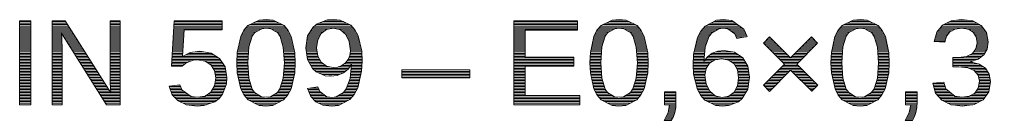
# Model space of a CAD drawing. Header units: millimetres. Extents: x 20 to 410, y 10 to 287.
# Drawn here: x 169.34 to 208, y 40.38 to 44.39 of the extents above; entities that cross this region are included whole.
import ezdxf

# ---------------------------------------------------------------- set-up
doc = ezdxf.new("R2010")
doc.units = ezdxf.units.MM
doc.layers.add('TEXT', color=7, linetype='Continuous', lineweight=13)

msp = doc.modelspace()

# ---------------------------------------------------------------- linework, layer by layer
at = {"layer": 'TEXT', "lineweight": 13}
for p, q in [((169.337, 44.308), (169.79, 44.308)), ((169.337, 44.248), (169.79, 44.248)), ((169.337, 44.188), (169.79, 44.188)), ((169.337, 44.128), (169.79, 44.128)), ((170.637, 44.308), (171.187, 44.308)), ((170.637, 44.248), (171.225, 44.248)), ((170.637, 44.188), (171.263, 44.188)), ((170.637, 44.128), (171.301, 44.128)), ((172.945, 44.308), (173.352, 44.308)), ((172.945, 44.248), (173.352, 44.248)), ((172.945, 44.188), (173.352, 44.188)), ((172.945, 44.128), (173.352, 44.128)), ((175.489, 44.128), (177.404, 44.128)), ((175.493, 44.188), (177.404, 44.188)), ((175.497, 44.248), (177.404, 44.248)), ((175.5, 44.308), (177.404, 44.308)), ((178.414, 44.128), (179.894, 44.128)), ((178.508, 44.188), (179.799, 44.188)), ((178.632, 44.248), (179.679, 44.248)), ((178.756, 44.308), (179.558, 44.308)), ((178.883, 44.368), (179.432, 44.368)), ((181.07, 44.128), (182.562, 44.128)), ((181.144, 44.188), (182.478, 44.188)), ((181.251, 44.248), (182.356, 44.248)), ((181.415, 44.308), (182.233, 44.308)), ((181.578, 44.368), (182.11, 44.368)), ((189.012, 44.308), (191.55, 44.308)), ((189.012, 44.248), (191.55, 44.248)), ((189.012, 44.188), (191.55, 44.188)), ((189.012, 44.128), (191.55, 44.128)), ((192.467, 44.128), (193.947, 44.128)), ((192.561, 44.188), (193.852, 44.188)), ((192.685, 44.248), (193.732, 44.248)), ((192.809, 44.308), (193.611, 44.308)), ((192.937, 44.368), (193.486, 44.368)), ((196.635, 44.128), (198.01, 44.128)), ((196.745, 44.188), (197.926, 44.188)), ((196.859, 44.248), (197.842, 44.248)), ((196.973, 44.308), (197.758, 44.308)), ((197.106, 44.368), (197.566, 44.368)), ((202.063, 44.128), (203.543, 44.128)), ((202.157, 44.188), (203.448, 44.188)), ((202.281, 44.248), (203.328, 44.248)), ((202.405, 44.308), (203.207, 44.308)), ((202.533, 44.368), (203.082, 44.368)), ((206.058, 44.128), (207.648, 44.128)), ((206.134, 44.188), (207.572, 44.188)), ((206.251, 44.248), (207.457, 44.248)), ((206.367, 44.308), (207.343, 44.308)), ((206.649, 44.368), (207.044, 44.368)), ((169.337, 44.068), (169.79, 44.068)), ((169.337, 44.008), (169.79, 44.008)), ((169.337, 43.948), (169.79, 43.948)), ((169.337, 43.888), (169.79, 43.888)), ((169.337, 43.828), (169.79, 43.828)), ((169.337, 43.768), (169.79, 43.768)), ((169.337, 43.708), (169.79, 43.708)), ((170.637, 44.068), (171.338, 44.068)), ((170.637, 44.008), (171.376, 44.008)), ((170.637, 43.948), (171.414, 43.948)), ((170.637, 43.888), (171.452, 43.888)), ((170.637, 43.828), (171.018, 43.828)), ((170.637, 43.768), (171.021, 43.768)), ((170.637, 43.708), (171.024, 43.708)), ((171.03, 43.828), (171.49, 43.828)), ((171.067, 43.768), (171.528, 43.768)), ((171.105, 43.708), (171.566, 43.708)), ((172.945, 44.068), (173.352, 44.068)), ((172.945, 44.008), (173.352, 44.008)), ((172.945, 43.948), (173.352, 43.948)), ((172.945, 43.888), (173.352, 43.888)), ((172.945, 43.828), (173.352, 43.828)), ((172.945, 43.768), (173.352, 43.768)), ((172.945, 43.708), (173.352, 43.708)), ((175.463, 43.708), (175.876, 43.708)), ((175.467, 43.768), (175.879, 43.768)), ((175.471, 43.828), (175.883, 43.828)), ((175.474, 43.888), (175.887, 43.888)), ((175.478, 43.948), (175.89, 43.948)), ((175.482, 44.008), (177.404, 44.008)), ((175.486, 44.068), (177.404, 44.068)), ((178.147, 43.708), (178.59, 43.708)), ((178.174, 43.768), (178.625, 43.768)), ((178.204, 43.828), (178.668, 43.828)), ((178.235, 43.888), (178.732, 43.888)), ((178.265, 43.948), (178.838, 43.948)), ((178.311, 44.008), (178.944, 44.008)), ((178.362, 44.068), (179.944, 44.068)), ((179.375, 44.008), (179.995, 44.008)), ((179.477, 43.948), (180.041, 43.948)), ((179.578, 43.888), (180.071, 43.888)), ((179.642, 43.828), (180.102, 43.828)), ((179.683, 43.768), (180.132, 43.768)), ((179.719, 43.708), (180.16, 43.708)), ((180.803, 43.708), (181.276, 43.708)), ((180.826, 43.768), (181.308, 43.768)), ((180.863, 43.828), (181.341, 43.828)), ((180.9, 43.888), (181.413, 43.888)), ((180.937, 43.948), (181.493, 43.948)), ((180.975, 44.008), (181.622, 44.008)), ((181.012, 44.068), (182.615, 44.068)), ((182.015, 44.008), (182.668, 44.008)), ((182.157, 43.948), (182.71, 43.948)), ((182.228, 43.888), (182.742, 43.888)), ((182.298, 43.828), (182.775, 43.828)), ((182.345, 43.768), (182.807, 43.768)), ((182.375, 43.708), (182.827, 43.708)), ((189.012, 44.068), (191.55, 44.068)), ((189.012, 44.008), (191.55, 44.008)), ((189.012, 43.948), (189.465, 43.948)), ((189.012, 43.888), (189.465, 43.888)), ((189.012, 43.828), (189.465, 43.828)), ((189.012, 43.768), (189.465, 43.768)), ((189.012, 43.708), (189.465, 43.708)), ((192.201, 43.708), (192.644, 43.708)), ((192.227, 43.768), (192.678, 43.768)), ((192.257, 43.828), (192.721, 43.828)), ((192.288, 43.888), (192.785, 43.888)), ((192.318, 43.948), (192.891, 43.948)), ((192.364, 44.008), (192.997, 44.008)), ((192.415, 44.068), (193.997, 44.068)), ((193.428, 44.008), (194.048, 44.008)), ((193.53, 43.948), (194.094, 43.948)), ((193.631, 43.888), (194.125, 43.888)), ((193.696, 43.828), (194.155, 43.828)), ((193.736, 43.768), (194.185, 43.768)), ((193.772, 43.708), (194.213, 43.708)), ((196.351, 43.708), (196.782, 43.708)), ((196.382, 43.768), (196.827, 43.768)), ((196.414, 43.828), (196.871, 43.828)), ((196.445, 43.888), (196.945, 43.888)), ((196.483, 43.948), (197.045, 43.948)), ((196.534, 44.008), (197.144, 44.008)), ((196.585, 44.068), (198.094, 44.068)), ((197.561, 44.008), (198.175, 44.008)), ((197.642, 43.948), (198.202, 43.948)), ((197.723, 43.888), (198.228, 43.888)), ((197.804, 43.828), (198.255, 43.828)), ((197.84, 43.768), (198.282, 43.768)), ((197.867, 43.708), (198.278, 43.708)), ((201.797, 43.708), (202.24, 43.708)), ((201.823, 43.768), (202.274, 43.768)), ((201.853, 43.828), (202.317, 43.828)), ((201.884, 43.888), (202.381, 43.888)), ((201.914, 43.948), (202.487, 43.948)), ((201.96, 44.008), (202.593, 44.008)), ((202.012, 44.068), (203.593, 44.068)), ((203.024, 44.008), (203.644, 44.008)), ((203.126, 43.948), (203.69, 43.948)), ((203.227, 43.888), (203.721, 43.888)), ((203.292, 43.828), (203.751, 43.828)), ((203.333, 43.768), (203.781, 43.768)), ((203.368, 43.708), (203.809, 43.708)), ((205.803, 43.708), (206.238, 43.708)), ((205.821, 43.768), (206.277, 43.768)), ((205.838, 43.828), (206.325, 43.828)), ((205.856, 43.888), (206.372, 43.888)), ((205.906, 43.948), (206.473, 43.948)), ((205.957, 44.008), (206.592, 44.008)), ((206.007, 44.068), (207.693, 44.068)), ((207.081, 44.008), (207.738, 44.008)), ((207.204, 43.948), (207.783, 43.948)), ((207.304, 43.888), (207.828, 43.888)), ((207.344, 43.828), (207.843, 43.828)), ((207.383, 43.768), (207.854, 43.768)), ((207.422, 43.708), (207.865, 43.708)), ((169.337, 43.648), (169.79, 43.648)), ((169.337, 43.588), (169.79, 43.588)), ((169.337, 43.528), (169.79, 43.528)), ((169.337, 43.468), (169.79, 43.468)), ((169.337, 43.408), (169.79, 43.408)), ((169.337, 43.348), (169.79, 43.348)), ((170.637, 43.648), (171.027, 43.648)), ((170.637, 43.588), (171.03, 43.588)), ((170.637, 43.528), (171.032, 43.528)), ((170.637, 43.468), (171.033, 43.468)), ((170.637, 43.408), (171.035, 43.408)), ((170.637, 43.348), (171.037, 43.348)), ((171.143, 43.648), (171.603, 43.648)), ((171.18, 43.588), (171.641, 43.588)), ((171.218, 43.528), (171.679, 43.528)), ((171.256, 43.468), (171.717, 43.468)), ((171.293, 43.408), (171.755, 43.408)), ((171.331, 43.348), (171.793, 43.348)), ((172.945, 43.648), (173.352, 43.648)), ((172.945, 43.588), (173.352, 43.588)), ((172.945, 43.528), (173.352, 43.528)), ((172.945, 43.468), (173.352, 43.468)), ((172.945, 43.408), (173.352, 43.408)), ((172.945, 43.348), (173.352, 43.348)), ((175.441, 43.348), (175.854, 43.348)), ((175.445, 43.408), (175.857, 43.408)), ((175.448, 43.468), (175.861, 43.468)), ((175.452, 43.528), (175.865, 43.528)), ((175.456, 43.588), (175.868, 43.588)), ((175.46, 43.648), (175.872, 43.648)), ((178.069, 43.348), (178.481, 43.348)), ((178.082, 43.408), (178.499, 43.408)), ((178.095, 43.468), (178.517, 43.468)), ((178.108, 43.528), (178.536, 43.528)), ((178.121, 43.588), (178.554, 43.588)), ((178.134, 43.648), (178.572, 43.648)), ((179.736, 43.648), (180.173, 43.648)), ((179.754, 43.588), (180.186, 43.588)), ((179.772, 43.528), (180.199, 43.528)), ((179.79, 43.468), (180.212, 43.468)), ((179.808, 43.408), (180.225, 43.408)), ((179.825, 43.348), (180.238, 43.348)), ((180.746, 43.348), (181.179, 43.348)), ((180.755, 43.408), (181.187, 43.408)), ((180.765, 43.468), (181.196, 43.468)), ((180.774, 43.528), (181.204, 43.528)), ((180.784, 43.588), (181.212, 43.588)), ((180.793, 43.648), (181.244, 43.648)), ((182.404, 43.648), (182.841, 43.648)), ((182.433, 43.588), (182.855, 43.588)), ((182.462, 43.528), (182.869, 43.528)), ((182.474, 43.468), (182.882, 43.468)), ((182.482, 43.408), (182.896, 43.408)), ((182.489, 43.348), (182.91, 43.348)), ((189.012, 43.648), (189.465, 43.648)), ((189.012, 43.588), (189.465, 43.588)), ((189.012, 43.528), (189.465, 43.528)), ((189.012, 43.468), (189.465, 43.468)), ((189.012, 43.408), (189.465, 43.408)), ((189.012, 43.348), (189.465, 43.348)), ((192.122, 43.348), (192.534, 43.348)), ((192.135, 43.408), (192.552, 43.408)), ((192.148, 43.468), (192.571, 43.468)), ((192.161, 43.528), (192.589, 43.528)), ((192.174, 43.588), (192.607, 43.588)), ((192.187, 43.648), (192.625, 43.648)), ((193.79, 43.648), (194.226, 43.648)), ((193.807, 43.588), (194.239, 43.588)), ((193.825, 43.528), (194.252, 43.528)), ((193.843, 43.468), (194.265, 43.468)), ((193.861, 43.408), (194.278, 43.408)), ((193.879, 43.348), (194.292, 43.348)), ((196.256, 43.348), (196.652, 43.348)), ((196.27, 43.408), (196.673, 43.408)), ((196.284, 43.468), (196.695, 43.468)), ((196.298, 43.528), (196.717, 43.528)), ((196.312, 43.588), (196.738, 43.588)), ((196.326, 43.648), (196.76, 43.648)), ((197.895, 43.648), (197.946, 43.648)), ((198.963, 43.468), (199.435, 43.468)), ((199.006, 43.408), (199.494, 43.408)), ((199.024, 43.528), (199.375, 43.528)), ((199.066, 43.348), (199.554, 43.348)), ((199.085, 43.588), (199.316, 43.588)), ((199.145, 43.648), (199.256, 43.648)), ((200.513, 43.348), (201.01, 43.348)), ((200.573, 43.408), (201.071, 43.408)), ((200.633, 43.468), (201.094, 43.468)), ((200.693, 43.528), (201.034, 43.528)), ((200.753, 43.588), (200.974, 43.588)), ((200.813, 43.648), (200.914, 43.648)), ((201.718, 43.348), (202.13, 43.348)), ((201.731, 43.408), (202.149, 43.408)), ((201.744, 43.468), (202.167, 43.468)), ((201.757, 43.528), (202.185, 43.528)), ((201.771, 43.588), (202.203, 43.588)), ((201.784, 43.648), (202.221, 43.648)), ((203.386, 43.648), (203.822, 43.648)), ((203.404, 43.588), (203.835, 43.588)), ((203.421, 43.528), (203.848, 43.528)), ((203.439, 43.468), (203.862, 43.468)), ((203.457, 43.408), (203.875, 43.408)), ((203.475, 43.348), (203.888, 43.348)), ((205.749, 43.528), (206.188, 43.528)), ((205.767, 43.588), (206.204, 43.588)), ((205.785, 43.648), (206.221, 43.648)), ((207.433, 43.648), (207.877, 43.648)), ((207.44, 43.348), (207.878, 43.348)), ((207.443, 43.588), (207.888, 43.588)), ((207.453, 43.528), (207.899, 43.528)), ((207.453, 43.408), (207.887, 43.408)), ((207.463, 43.468), (207.896, 43.468)), ((169.337, 43.288), (169.79, 43.288)), ((169.337, 43.228), (169.79, 43.228)), ((169.337, 43.168), (169.79, 43.168)), ((169.337, 43.108), (169.79, 43.108)), ((169.337, 43.048), (169.79, 43.048)), ((169.337, 42.988), (169.79, 42.988)), ((169.337, 42.928), (169.79, 42.928)), ((170.637, 43.288), (171.038, 43.288)), ((170.637, 43.228), (171.04, 43.228)), ((170.637, 43.168), (171.04, 43.168)), ((170.637, 43.108), (171.04, 43.108)), ((170.637, 43.048), (171.04, 43.048)), ((170.637, 42.988), (171.04, 42.988)), ((170.637, 42.928), (171.04, 42.928)), ((171.369, 43.288), (171.83, 43.288)), ((171.407, 43.228), (171.868, 43.228)), ((171.444, 43.168), (171.906, 43.168)), ((171.482, 43.108), (171.944, 43.108)), ((171.52, 43.048), (171.982, 43.048)), ((171.557, 42.988), (172.02, 42.988)), ((171.595, 42.928), (172.058, 42.928)), ((172.945, 43.288), (173.352, 43.288)), ((172.945, 43.228), (173.352, 43.228)), ((172.945, 43.168), (173.352, 43.168)), ((172.945, 43.108), (173.352, 43.108)), ((172.945, 43.048), (173.352, 43.048)), ((172.945, 42.988), (173.352, 42.988)), ((172.945, 42.928), (173.352, 42.928)), ((175.415, 42.928), (175.828, 42.928)), ((175.419, 42.988), (175.832, 42.988)), ((175.422, 43.048), (175.836, 43.048)), ((175.426, 43.108), (175.839, 43.108)), ((175.43, 43.168), (175.843, 43.168)), ((175.433, 43.228), (175.847, 43.228)), ((175.437, 43.288), (175.85, 43.288)), ((175.843, 42.928), (177.173, 42.928)), ((175.96, 42.988), (177.079, 42.988)), ((176.077, 43.048), (176.984, 43.048)), ((176.337, 43.108), (176.676, 43.108)), ((178.004, 42.928), (178.442, 42.928)), ((178.006, 42.988), (178.446, 42.988)), ((178.009, 43.048), (178.45, 43.048)), ((178.017, 43.108), (178.454, 43.108)), ((178.03, 43.168), (178.458, 43.168)), ((178.043, 43.228), (178.462, 43.228)), ((178.056, 43.288), (178.467, 43.288)), ((179.841, 43.288), (180.252, 43.288)), ((179.845, 43.228), (180.265, 43.228)), ((179.849, 43.168), (180.278, 43.168)), ((179.853, 43.108), (180.291, 43.108)), ((179.857, 43.048), (180.3, 43.048)), ((179.861, 42.988), (180.302, 42.988)), ((179.865, 42.928), (180.305, 42.928)), ((180.737, 43.288), (181.171, 43.288)), ((180.74, 43.228), (181.174, 43.228)), ((180.749, 43.168), (181.182, 43.168)), ((180.757, 43.108), (181.19, 43.108)), ((180.766, 43.048), (181.198, 43.048)), ((180.775, 42.988), (181.206, 42.988)), ((180.784, 42.928), (181.22, 42.928)), ((182.475, 42.928), (182.97, 42.928)), ((182.494, 42.988), (182.967, 42.988)), ((182.497, 43.288), (182.924, 43.288)), ((182.501, 43.048), (182.965, 43.048)), ((182.505, 43.228), (182.938, 43.228)), ((182.509, 43.108), (182.962, 43.108)), ((182.512, 43.168), (182.952, 43.168)), ((189.012, 43.288), (189.465, 43.288)), ((189.012, 43.228), (189.465, 43.228)), ((189.012, 43.168), (189.465, 43.168)), ((189.012, 43.108), (189.465, 43.108)), ((189.012, 43.048), (189.465, 43.048)), ((189.012, 42.988), (189.465, 42.988)), ((189.012, 42.928), (189.465, 42.928)), ((192.057, 42.928), (192.495, 42.928)), ((192.059, 42.988), (192.499, 42.988)), ((192.062, 43.048), (192.503, 43.048)), ((192.07, 43.108), (192.507, 43.108)), ((192.083, 43.168), (192.512, 43.168)), ((192.096, 43.228), (192.516, 43.228)), ((192.109, 43.288), (192.52, 43.288)), ((193.894, 43.288), (194.305, 43.288)), ((193.898, 43.228), (194.318, 43.228)), ((193.902, 43.168), (194.331, 43.168)), ((193.906, 43.108), (194.344, 43.108)), ((193.91, 43.048), (194.353, 43.048)), ((193.914, 42.988), (194.355, 42.988)), ((193.918, 42.928), (194.358, 42.928)), ((196.172, 42.928), (196.599, 42.928)), ((196.175, 42.988), (196.604, 42.988)), ((196.186, 43.048), (196.61, 43.048)), ((196.2, 43.108), (196.615, 43.108)), ((196.214, 43.168), (196.62, 43.168)), ((196.228, 43.228), (196.626, 43.228)), ((196.242, 43.288), (196.631, 43.288)), ((196.744, 42.928), (198.046, 42.928)), ((196.826, 42.988), (197.958, 42.988)), ((196.907, 43.048), (197.87, 43.048)), ((197.066, 43.108), (197.705, 43.108)), ((199.126, 43.288), (199.613, 43.288)), ((199.186, 43.228), (199.673, 43.228)), ((199.246, 43.168), (199.732, 43.168)), ((199.306, 43.108), (199.792, 43.108)), ((199.366, 43.048), (199.851, 43.048)), ((199.426, 42.988), (199.911, 42.988)), ((199.486, 42.928), (199.97, 42.928)), ((200.095, 42.928), (200.587, 42.928)), ((200.154, 42.988), (200.648, 42.988)), ((200.214, 43.048), (200.708, 43.048)), ((200.274, 43.108), (200.769, 43.108)), ((200.334, 43.168), (200.829, 43.168)), ((200.394, 43.228), (200.889, 43.228)), ((200.454, 43.288), (200.95, 43.288)), ((201.653, 42.928), (202.091, 42.928)), ((201.655, 42.988), (202.095, 42.988)), ((201.658, 43.048), (202.1, 43.048)), ((201.666, 43.108), (202.104, 43.108)), ((201.679, 43.168), (202.108, 43.168)), ((201.692, 43.228), (202.112, 43.228)), ((201.705, 43.288), (202.116, 43.288)), ((203.49, 43.288), (203.901, 43.288)), ((203.494, 43.228), (203.914, 43.228)), ((203.498, 43.168), (203.927, 43.168)), ((203.502, 43.108), (203.94, 43.108)), ((203.506, 43.048), (203.949, 43.048)), ((203.51, 42.988), (203.951, 42.988)), ((203.514, 42.928), (203.954, 42.928)), ((207.043, 42.928), (207.645, 42.928)), ((207.165, 42.988), (207.724, 42.988)), ((207.276, 43.048), (207.759, 43.048)), ((207.324, 43.108), (207.794, 43.108)), ((207.372, 43.168), (207.829, 43.168)), ((207.416, 43.228), (207.859, 43.228)), ((207.428, 43.288), (207.869, 43.288)), ((169.337, 42.868), (169.79, 42.868)), ((169.337, 42.808), (169.79, 42.808)), ((169.337, 42.748), (169.79, 42.748)), ((169.337, 42.688), (169.79, 42.688)), ((169.337, 42.628), (169.79, 42.628)), ((169.337, 42.568), (169.79, 42.568)), ((170.637, 42.868), (171.04, 42.868)), ((170.637, 42.808), (171.04, 42.808)), ((170.637, 42.748), (171.04, 42.748)), ((170.637, 42.688), (171.04, 42.688)), ((170.637, 42.628), (171.04, 42.628)), ((170.637, 42.568), (171.04, 42.568)), ((171.633, 42.868), (172.095, 42.868)), ((171.67, 42.808), (172.133, 42.808)), ((171.708, 42.748), (172.171, 42.748)), ((171.746, 42.688), (172.209, 42.688)), ((171.784, 42.628), (172.247, 42.628)), ((171.821, 42.568), (172.285, 42.568)), ((172.945, 42.868), (173.352, 42.868)), ((172.945, 42.808), (173.352, 42.808)), ((172.945, 42.748), (173.352, 42.748)), ((172.945, 42.688), (173.352, 42.688)), ((172.945, 42.628), (173.352, 42.628)), ((172.945, 42.568), (173.352, 42.568)), ((175.392, 42.568), (175.84, 42.568)), ((175.396, 42.628), (175.92, 42.628)), ((175.4, 42.688), (176.022, 42.688)), ((175.404, 42.748), (176.175, 42.748)), ((175.407, 42.808), (177.33, 42.808)), ((175.411, 42.868), (177.268, 42.868)), ((176.658, 42.748), (177.369, 42.748)), ((176.805, 42.688), (177.409, 42.688)), ((176.9, 42.628), (177.448, 42.628)), ((176.974, 42.568), (177.488, 42.568)), ((177.993, 42.688), (178.426, 42.688)), ((177.995, 42.628), (178.428, 42.628)), ((177.996, 42.748), (178.43, 42.748)), ((177.997, 42.568), (178.432, 42.568)), ((177.998, 42.808), (178.434, 42.808)), ((178.001, 42.868), (178.438, 42.868)), ((179.869, 42.868), (180.307, 42.868)), ((179.873, 42.808), (180.31, 42.808)), ((179.875, 42.568), (180.311, 42.568)), ((179.877, 42.748), (180.313, 42.748)), ((179.879, 42.628), (180.314, 42.628)), ((179.881, 42.688), (180.315, 42.688)), ((180.793, 42.868), (181.252, 42.868)), ((180.802, 42.808), (181.284, 42.808)), ((180.836, 42.748), (181.316, 42.748)), ((180.87, 42.688), (181.35, 42.688)), ((180.904, 42.628), (181.429, 42.628)), ((180.938, 42.568), (181.508, 42.568)), ((182.178, 42.568), (182.526, 42.568)), ((182.262, 42.628), (182.974, 42.628)), ((182.332, 42.688), (182.976, 42.688)), ((182.38, 42.748), (182.979, 42.748)), ((182.425, 42.808), (182.976, 42.808)), ((182.45, 42.868), (182.973, 42.868)), ((182.552, 42.568), (182.971, 42.568)), ((189.012, 42.868), (191.407, 42.868)), ((189.012, 42.808), (191.407, 42.808)), ((189.012, 42.748), (191.407, 42.748)), ((189.012, 42.688), (191.407, 42.688)), ((189.012, 42.628), (191.407, 42.628)), ((189.012, 42.568), (191.407, 42.568)), ((192.046, 42.688), (192.479, 42.688)), ((192.048, 42.628), (192.481, 42.628)), ((192.049, 42.748), (192.483, 42.748)), ((192.05, 42.568), (192.485, 42.568)), ((192.052, 42.808), (192.487, 42.808)), ((192.054, 42.868), (192.491, 42.868)), ((193.922, 42.868), (194.361, 42.868)), ((193.926, 42.808), (194.363, 42.808)), ((193.928, 42.568), (194.364, 42.568)), ((193.93, 42.748), (194.366, 42.748)), ((193.932, 42.628), (194.367, 42.628)), ((193.934, 42.688), (194.368, 42.688)), ((196.158, 42.628), (196.788, 42.628)), ((196.158, 42.568), (196.748, 42.568)), ((196.161, 42.688), (196.856, 42.688)), ((196.164, 42.748), (196.583, 42.748)), ((196.166, 42.808), (196.589, 42.808)), ((196.169, 42.868), (196.594, 42.868)), ((196.601, 42.748), (196.954, 42.748)), ((196.645, 42.808), (197.137, 42.808)), ((196.69, 42.868), (198.13, 42.868)), ((197.434, 42.808), (198.166, 42.808)), ((197.625, 42.748), (198.202, 42.748)), ((197.711, 42.688), (198.238, 42.688)), ((197.791, 42.628), (198.274, 42.628)), ((197.825, 42.568), (198.31, 42.568)), ((199.546, 42.868), (200.03, 42.868)), ((199.606, 42.808), (200.467, 42.808)), ((199.666, 42.748), (200.406, 42.748)), ((199.726, 42.688), (200.346, 42.688)), ((199.734, 42.568), (200.337, 42.568)), ((199.786, 42.628), (200.286, 42.628)), ((200.035, 42.868), (200.527, 42.868)), ((201.642, 42.688), (202.075, 42.688)), ((201.644, 42.628), (202.077, 42.628)), ((201.645, 42.748), (202.079, 42.748)), ((201.647, 42.568), (202.081, 42.568)), ((201.648, 42.808), (202.083, 42.808)), ((201.65, 42.868), (202.087, 42.868)), ((203.518, 42.868), (203.957, 42.868)), ((203.523, 42.808), (203.959, 42.808)), ((203.524, 42.568), (203.96, 42.568)), ((203.527, 42.748), (203.962, 42.748)), ((203.528, 42.628), (203.963, 42.628)), ((203.531, 42.688), (203.965, 42.688)), ((206.493, 42.868), (207.567, 42.868)), ((206.493, 42.808), (207.47, 42.808)), ((206.493, 42.748), (207.296, 42.748)), ((206.493, 42.688), (207.278, 42.688)), ((206.493, 42.628), (207.519, 42.628)), ((206.493, 42.568), (207.619, 42.568)), ((169.337, 42.508), (169.79, 42.508)), ((169.337, 42.448), (169.79, 42.448)), ((169.337, 42.388), (169.79, 42.388)), ((169.337, 42.328), (169.79, 42.328)), ((169.337, 42.268), (169.79, 42.268)), ((169.337, 42.208), (169.79, 42.208)), ((169.337, 42.148), (169.79, 42.148)), ((170.637, 42.508), (171.04, 42.508)), ((170.637, 42.448), (171.04, 42.448)), ((170.637, 42.388), (171.04, 42.388)), ((170.637, 42.328), (171.04, 42.328)), ((170.637, 42.268), (171.04, 42.268)), ((170.637, 42.208), (171.04, 42.208)), ((170.637, 42.148), (171.04, 42.148)), ((171.859, 42.508), (172.322, 42.508)), ((171.897, 42.448), (172.36, 42.448)), ((171.934, 42.388), (172.398, 42.388)), ((171.972, 42.328), (172.436, 42.328)), ((172.01, 42.268), (172.474, 42.268)), ((172.047, 42.208), (172.512, 42.208)), ((172.085, 42.148), (172.549, 42.148)), ((172.945, 42.508), (173.352, 42.508)), ((172.945, 42.448), (173.352, 42.448)), ((172.945, 42.388), (173.352, 42.388)), ((172.945, 42.328), (173.352, 42.328)), ((172.945, 42.268), (173.352, 42.268)), ((172.945, 42.208), (173.352, 42.208)), ((172.945, 42.148), (173.352, 42.148)), ((177.013, 42.508), (177.526, 42.508)), ((177.052, 42.448), (177.537, 42.448)), ((177.091, 42.388), (177.547, 42.388)), ((177.112, 42.328), (177.558, 42.328)), ((177.123, 42.268), (177.568, 42.268)), ((177.133, 42.208), (177.578, 42.208)), ((177.143, 42.148), (177.589, 42.148)), ((178, 42.508), (178.436, 42.508)), ((178.003, 42.448), (178.441, 42.448)), ((178.006, 42.388), (178.445, 42.388)), ((178.008, 42.328), (178.449, 42.328)), ((178.013, 42.268), (178.453, 42.268)), ((178.026, 42.208), (178.458, 42.208)), ((178.04, 42.148), (178.462, 42.148)), ((179.844, 42.148), (180.267, 42.148)), ((179.849, 42.208), (180.281, 42.208)), ((179.853, 42.268), (180.295, 42.268)), ((179.857, 42.328), (180.3, 42.328)), ((179.862, 42.388), (180.303, 42.388)), ((179.866, 42.448), (180.305, 42.448)), ((179.87, 42.508), (180.308, 42.508)), ((180.971, 42.508), (181.679, 42.508)), ((181.006, 42.448), (182.446, 42.448)), ((181.072, 42.388), (182.384, 42.388)), ((181.137, 42.328), (182.306, 42.328)), ((181.261, 42.268), (182.225, 42.268)), ((181.402, 42.208), (182.075, 42.208)), ((181.655, 42.148), (181.778, 42.148)), ((182.027, 42.508), (182.486, 42.508)), ((182.509, 42.148), (182.915, 42.148)), ((182.515, 42.208), (182.929, 42.208)), ((182.521, 42.268), (182.944, 42.268)), ((182.527, 42.328), (182.958, 42.328)), ((182.534, 42.388), (182.962, 42.388)), ((182.54, 42.448), (182.965, 42.448)), ((182.546, 42.508), (182.968, 42.508)), ((184.56, 42.388), (187.261, 42.388)), ((184.56, 42.328), (187.261, 42.328)), ((184.56, 42.268), (187.261, 42.268)), ((184.56, 42.208), (187.261, 42.208)), ((184.56, 42.148), (187.261, 42.148)), ((189.012, 42.508), (189.465, 42.508)), ((189.012, 42.448), (189.465, 42.448)), ((189.012, 42.388), (189.465, 42.388)), ((189.012, 42.328), (189.465, 42.328)), ((189.012, 42.268), (189.465, 42.268)), ((189.012, 42.208), (189.465, 42.208)), ((189.012, 42.148), (189.465, 42.148)), ((192.053, 42.508), (192.49, 42.508)), ((192.056, 42.448), (192.494, 42.448)), ((192.059, 42.388), (192.498, 42.388)), ((192.061, 42.328), (192.502, 42.328)), ((192.066, 42.268), (192.506, 42.268)), ((192.079, 42.208), (192.511, 42.208)), ((192.093, 42.148), (192.515, 42.148)), ((193.897, 42.148), (194.32, 42.148)), ((193.902, 42.208), (194.334, 42.208)), ((193.906, 42.268), (194.348, 42.268)), ((193.91, 42.328), (194.353, 42.328)), ((193.915, 42.388), (194.356, 42.388)), ((193.919, 42.448), (194.359, 42.448)), ((193.923, 42.508), (194.361, 42.508)), ((196.161, 42.508), (196.708, 42.508)), ((196.164, 42.448), (196.67, 42.448)), ((196.167, 42.388), (196.66, 42.388)), ((196.17, 42.328), (196.65, 42.328)), ((196.173, 42.268), (196.639, 42.268)), ((196.177, 42.208), (196.629, 42.208)), ((196.192, 42.148), (196.628, 42.148)), ((197.858, 42.508), (198.335, 42.508)), ((197.892, 42.448), (198.345, 42.448)), ((197.922, 42.388), (198.354, 42.388)), ((197.93, 42.328), (198.363, 42.328)), ((197.938, 42.268), (198.372, 42.268)), ((197.947, 42.208), (198.382, 42.208)), ((197.955, 42.148), (198.391, 42.148)), ((199.314, 42.148), (199.807, 42.148)), ((199.374, 42.208), (199.867, 42.208)), ((199.434, 42.268), (199.928, 42.268)), ((199.494, 42.328), (199.988, 42.328)), ((199.554, 42.388), (200.517, 42.388)), ((199.614, 42.448), (200.457, 42.448)), ((199.674, 42.508), (200.397, 42.508)), ((200.086, 42.328), (200.577, 42.328)), ((200.146, 42.268), (200.637, 42.268)), ((200.206, 42.208), (200.697, 42.208)), ((200.266, 42.148), (200.757, 42.148)), ((201.649, 42.508), (202.086, 42.508)), ((201.652, 42.448), (202.09, 42.448)), ((201.655, 42.388), (202.094, 42.388)), ((201.658, 42.328), (202.098, 42.328)), ((201.662, 42.268), (202.103, 42.268)), ((201.676, 42.208), (202.107, 42.208)), ((201.689, 42.148), (202.111, 42.148)), ((203.493, 42.148), (203.917, 42.148)), ((203.498, 42.208), (203.93, 42.208)), ((203.502, 42.268), (203.944, 42.268)), ((203.507, 42.328), (203.949, 42.328)), ((203.511, 42.388), (203.952, 42.388)), ((203.515, 42.448), (203.955, 42.448)), ((203.52, 42.508), (203.958, 42.508)), ((206.816, 42.508), (207.708, 42.508)), ((207.153, 42.448), (207.791, 42.448)), ((207.287, 42.388), (207.831, 42.388)), ((207.372, 42.328), (207.87, 42.328)), ((207.424, 42.268), (207.91, 42.268)), ((207.476, 42.208), (207.945, 42.208)), ((207.506, 42.148), (207.955, 42.148)), ((169.337, 42.088), (169.79, 42.088)), ((169.337, 42.028), (169.79, 42.028)), ((169.337, 41.968), (169.79, 41.968)), ((169.337, 41.908), (169.79, 41.908)), ((169.337, 41.848), (169.79, 41.848)), ((169.337, 41.788), (169.79, 41.788)), ((170.637, 42.088), (171.04, 42.088)), ((170.637, 42.028), (171.04, 42.028)), ((170.637, 41.968), (171.04, 41.968)), ((170.637, 41.908), (171.04, 41.908)), ((170.637, 41.848), (171.04, 41.848)), ((170.637, 41.788), (171.04, 41.788)), ((172.123, 42.088), (172.587, 42.088)), ((172.161, 42.028), (172.625, 42.028)), ((172.198, 41.968), (172.663, 41.968)), ((172.236, 41.908), (172.701, 41.908)), ((172.274, 41.848), (172.739, 41.848)), ((172.311, 41.788), (172.777, 41.788)), ((172.946, 42.088), (173.352, 42.088)), ((172.948, 42.028), (173.352, 42.028)), ((172.949, 41.968), (173.352, 41.968)), ((172.951, 41.908), (173.352, 41.908)), ((172.953, 41.848), (173.352, 41.848)), ((172.956, 41.788), (173.352, 41.788)), ((175.643, 41.788), (175.73, 41.788)), ((177.111, 41.788), (177.56, 41.788)), ((177.12, 41.848), (177.58, 41.848)), ((177.129, 41.908), (177.585, 41.908)), ((177.138, 41.968), (177.59, 41.968)), ((177.147, 42.028), (177.594, 42.028)), ((177.153, 42.088), (177.599, 42.088)), ((178.053, 42.088), (178.466, 42.088)), ((178.067, 42.028), (178.477, 42.028)), ((178.08, 41.968), (178.495, 41.968)), ((178.094, 41.908), (178.514, 41.908)), ((178.108, 41.848), (178.532, 41.848)), ((178.121, 41.788), (178.551, 41.788)), ((179.752, 41.788), (180.184, 41.788)), ((179.771, 41.848), (180.198, 41.848)), ((179.79, 41.908), (180.212, 41.908)), ((179.808, 41.968), (180.226, 41.968)), ((179.827, 42.028), (180.24, 42.028)), ((179.84, 42.088), (180.253, 42.088)), ((182.401, 41.788), (182.83, 41.788)), ((182.423, 41.848), (182.844, 41.848)), ((182.445, 41.908), (182.858, 41.908)), ((182.468, 41.968), (182.872, 41.968)), ((182.49, 42.028), (182.887, 42.028)), ((182.503, 42.088), (182.901, 42.088)), ((184.56, 42.088), (187.261, 42.088)), ((189.012, 42.088), (189.465, 42.088)), ((189.012, 42.028), (189.465, 42.028)), ((189.012, 41.968), (189.465, 41.968)), ((189.012, 41.908), (189.465, 41.908)), ((189.012, 41.848), (189.465, 41.848)), ((189.012, 41.788), (189.465, 41.788)), ((192.107, 42.088), (192.519, 42.088)), ((192.12, 42.028), (192.53, 42.028)), ((192.134, 41.968), (192.549, 41.968)), ((192.147, 41.908), (192.567, 41.908)), ((192.161, 41.848), (192.585, 41.848)), ((192.174, 41.788), (192.604, 41.788)), ((193.806, 41.788), (194.237, 41.788)), ((193.824, 41.848), (194.251, 41.848)), ((193.843, 41.908), (194.265, 41.908)), ((193.861, 41.968), (194.279, 41.968)), ((193.88, 42.028), (194.293, 42.028)), ((193.893, 42.088), (194.307, 42.088)), ((196.207, 42.088), (196.636, 42.088)), ((196.222, 42.028), (196.644, 42.028)), ((196.236, 41.968), (196.653, 41.968)), ((196.251, 41.908), (196.661, 41.908)), ((196.266, 41.848), (196.669, 41.848)), ((196.28, 41.788), (196.691, 41.788)), ((197.926, 41.788), (198.353, 41.788)), ((197.934, 41.848), (198.362, 41.848)), ((197.942, 41.908), (198.371, 41.908)), ((197.95, 41.968), (198.38, 41.968)), ((197.958, 42.028), (198.389, 42.028)), ((197.963, 42.088), (198.398, 42.088)), ((198.955, 41.788), (199.447, 41.788)), ((199.015, 41.848), (199.507, 41.848)), ((199.075, 41.908), (199.567, 41.908)), ((199.135, 41.968), (199.627, 41.968)), ((199.195, 42.028), (199.687, 42.028)), ((199.255, 42.088), (199.747, 42.088)), ((200.326, 42.088), (200.817, 42.088)), ((200.386, 42.028), (200.877, 42.028)), ((200.446, 41.968), (200.937, 41.968)), ((200.506, 41.908), (200.997, 41.908)), ((200.566, 41.848), (201.057, 41.848)), ((200.625, 41.788), (201.117, 41.788)), ((201.703, 42.088), (202.115, 42.088)), ((201.716, 42.028), (202.126, 42.028)), ((201.73, 41.968), (202.145, 41.968)), ((201.743, 41.908), (202.163, 41.908)), ((201.757, 41.848), (202.182, 41.848)), ((201.77, 41.788), (202.2, 41.788)), ((203.402, 41.788), (203.833, 41.788)), ((203.42, 41.848), (203.847, 41.848)), ((203.439, 41.908), (203.861, 41.908)), ((203.457, 41.968), (203.875, 41.968)), ((203.476, 42.028), (203.889, 42.028)), ((203.489, 42.088), (203.903, 42.088)), ((205.694, 41.848), (206.148, 41.848)), ((205.712, 41.788), (206.166, 41.788)), ((207.519, 42.088), (207.966, 42.088)), ((207.527, 41.788), (207.971, 41.788)), ((207.532, 42.028), (207.977, 42.028)), ((207.537, 41.848), (207.982, 41.848)), ((207.545, 41.968), (207.988, 41.968)), ((207.547, 41.908), (207.993, 41.908)), ((169.337, 41.728), (169.79, 41.728)), ((169.337, 41.668), (169.79, 41.668)), ((169.337, 41.608), (169.79, 41.608)), ((169.337, 41.548), (169.79, 41.548)), ((169.337, 41.488), (169.79, 41.488)), ((169.337, 41.428), (169.79, 41.428)), ((169.337, 41.368), (169.79, 41.368)), ((170.637, 41.728), (171.04, 41.728)), ((170.637, 41.668), (171.04, 41.668)), ((170.637, 41.608), (171.04, 41.608)), ((170.637, 41.548), (171.04, 41.548)), ((170.637, 41.488), (171.04, 41.488)), ((170.637, 41.428), (171.04, 41.428)), ((170.637, 41.368), (171.04, 41.368)), ((172.349, 41.728), (172.814, 41.728)), ((172.387, 41.668), (172.852, 41.668)), ((172.424, 41.608), (172.89, 41.608)), ((172.462, 41.548), (172.928, 41.548)), ((172.5, 41.488), (172.966, 41.488)), ((172.537, 41.428), (173.352, 41.428)), ((172.575, 41.368), (173.352, 41.368)), ((172.959, 41.728), (173.352, 41.728)), ((172.963, 41.668), (173.352, 41.668)), ((172.966, 41.608), (173.352, 41.608)), ((172.969, 41.548), (173.352, 41.548)), ((172.972, 41.488), (173.352, 41.488)), ((175.301, 41.728), (175.756, 41.728)), ((175.324, 41.668), (175.782, 41.668)), ((175.346, 41.608), (175.808, 41.608)), ((175.369, 41.548), (175.866, 41.548)), ((175.392, 41.488), (175.95, 41.488)), ((175.414, 41.428), (176.034, 41.428)), ((175.459, 41.368), (176.118, 41.368)), ((176.75, 41.368), (177.377, 41.368)), ((176.84, 41.428), (177.424, 41.428)), ((176.929, 41.488), (177.447, 41.488)), ((176.983, 41.548), (177.47, 41.548)), ((177.019, 41.608), (177.492, 41.608)), ((177.054, 41.668), (177.515, 41.668)), ((177.09, 41.728), (177.538, 41.728)), ((178.135, 41.728), (178.569, 41.728)), ((178.148, 41.668), (178.587, 41.668)), ((178.17, 41.608), (178.615, 41.608)), ((178.201, 41.548), (178.656, 41.548)), ((178.232, 41.488), (178.698, 41.488)), ((178.263, 41.428), (178.798, 41.428)), ((178.302, 41.368), (178.899, 41.368)), ((179.404, 41.368), (179.999, 41.368)), ((179.502, 41.428), (180.039, 41.428)), ((179.601, 41.488), (180.07, 41.488)), ((179.645, 41.548), (180.102, 41.548)), ((179.686, 41.608), (180.133, 41.608)), ((179.715, 41.668), (180.156, 41.668)), ((179.734, 41.728), (180.17, 41.728)), ((180.821, 41.608), (181.259, 41.608)), ((180.846, 41.548), (181.287, 41.548)), ((180.872, 41.488), (181.354, 41.488)), ((180.898, 41.428), (181.435, 41.428)), ((180.915, 41.668), (181.232, 41.668)), ((180.923, 41.368), (181.516, 41.368)), ((182.032, 41.368), (182.624, 41.368)), ((182.132, 41.428), (182.672, 41.428)), ((182.232, 41.488), (182.704, 41.488)), ((182.278, 41.548), (182.736, 41.548)), ((182.323, 41.608), (182.768, 41.608)), ((182.356, 41.668), (182.8, 41.668)), ((182.379, 41.728), (182.816, 41.728)), ((189.012, 41.728), (189.465, 41.728)), ((189.012, 41.668), (189.465, 41.668)), ((189.012, 41.608), (189.465, 41.608)), ((189.012, 41.548), (189.465, 41.548)), ((189.012, 41.488), (189.465, 41.488)), ((189.012, 41.428), (189.465, 41.428)), ((189.012, 41.368), (191.647, 41.368)), ((192.188, 41.728), (192.622, 41.728)), ((192.201, 41.668), (192.641, 41.668)), ((192.223, 41.608), (192.668, 41.608)), ((192.254, 41.548), (192.71, 41.548)), ((192.285, 41.488), (192.751, 41.488)), ((192.316, 41.428), (192.851, 41.428)), ((192.355, 41.368), (192.952, 41.368)), ((193.457, 41.368), (194.052, 41.368)), ((193.556, 41.428), (194.092, 41.428)), ((193.654, 41.488), (194.123, 41.488)), ((193.698, 41.548), (194.155, 41.548)), ((193.739, 41.608), (194.186, 41.608)), ((193.768, 41.668), (194.21, 41.668)), ((193.787, 41.728), (194.223, 41.728)), ((195.01, 41.488), (195.473, 41.488)), ((195.01, 41.428), (195.473, 41.428)), ((195.01, 41.368), (195.473, 41.368)), ((196.295, 41.728), (196.721, 41.728)), ((196.31, 41.668), (196.752, 41.668)), ((196.324, 41.608), (196.782, 41.608)), ((196.357, 41.548), (196.813, 41.548)), ((196.391, 41.488), (196.881, 41.488)), ((196.424, 41.428), (196.952, 41.428)), ((196.459, 41.368), (197.022, 41.368)), ((197.606, 41.368), (198.177, 41.368)), ((197.687, 41.428), (198.213, 41.428)), ((197.767, 41.488), (198.249, 41.488)), ((197.813, 41.548), (198.284, 41.548)), ((197.845, 41.608), (198.32, 41.608)), ((197.877, 41.668), (198.335, 41.668)), ((197.909, 41.728), (198.344, 41.728)), ((199.004, 41.728), (199.387, 41.728)), ((199.062, 41.668), (199.326, 41.668)), ((199.12, 41.608), (199.266, 41.608)), ((199.179, 41.548), (199.206, 41.548)), ((200.685, 41.728), (201.058, 41.728)), ((200.745, 41.668), (201, 41.668)), ((200.805, 41.608), (200.942, 41.608)), ((200.865, 41.548), (200.884, 41.548)), ((201.784, 41.728), (202.218, 41.728)), ((201.797, 41.668), (202.237, 41.668)), ((201.819, 41.608), (202.264, 41.608)), ((201.85, 41.548), (202.306, 41.548)), ((201.881, 41.488), (202.347, 41.488)), ((201.912, 41.428), (202.447, 41.428)), ((201.951, 41.368), (202.548, 41.368)), ((203.053, 41.368), (203.648, 41.368)), ((203.152, 41.428), (203.688, 41.428)), ((203.25, 41.488), (203.72, 41.488)), ((203.294, 41.548), (203.751, 41.548)), ((203.335, 41.608), (203.783, 41.608)), ((203.365, 41.668), (203.806, 41.668)), ((203.383, 41.728), (203.82, 41.728)), ((204.606, 41.488), (205.069, 41.488)), ((204.606, 41.428), (205.069, 41.428)), ((204.606, 41.368), (205.069, 41.368)), ((205.73, 41.728), (206.184, 41.728)), ((205.748, 41.668), (206.202, 41.668)), ((205.766, 41.608), (206.249, 41.608)), ((205.785, 41.548), (206.323, 41.548)), ((205.803, 41.488), (206.396, 41.488)), ((205.841, 41.428), (206.47, 41.428)), ((205.892, 41.368), (206.544, 41.368)), ((207.189, 41.368), (207.818, 41.368)), ((207.3, 41.428), (207.861, 41.428)), ((207.383, 41.488), (207.904, 41.488)), ((207.425, 41.548), (207.928, 41.548)), ((207.467, 41.608), (207.939, 41.608)), ((207.507, 41.668), (207.95, 41.668)), ((207.517, 41.728), (207.96, 41.728)), ((169.337, 41.308), (169.79, 41.308)), ((169.337, 41.248), (169.79, 41.248)), ((169.337, 41.188), (169.79, 41.188)), ((169.337, 41.128), (169.79, 41.128)), ((169.337, 41.068), (169.79, 41.068)), ((169.337, 41.008), (169.79, 41.008)), ((170.637, 41.308), (171.04, 41.308)), ((170.637, 41.248), (171.04, 41.248)), ((170.637, 41.188), (171.04, 41.188)), ((170.637, 41.128), (171.04, 41.128)), ((170.637, 41.068), (171.04, 41.068)), ((170.637, 41.008), (171.04, 41.008)), ((172.613, 41.308), (173.352, 41.308)), ((172.651, 41.248), (173.352, 41.248)), ((172.688, 41.188), (173.352, 41.188)), ((172.726, 41.128), (173.352, 41.128)), ((172.764, 41.068), (173.352, 41.068)), ((172.801, 41.008), (173.352, 41.008)), ((175.515, 41.308), (176.369, 41.308)), ((175.571, 41.248), (177.274, 41.248)), ((175.627, 41.188), (177.196, 41.188)), ((175.719, 41.128), (177.118, 41.128)), ((175.849, 41.068), (176.954, 41.068)), ((175.979, 41.008), (176.781, 41.008)), ((176.46, 41.308), (177.328, 41.308)), ((178.353, 41.308), (179.098, 41.308)), ((178.403, 41.248), (179.896, 41.248)), ((178.467, 41.188), (179.831, 41.188)), ((178.585, 41.128), (179.712, 41.128)), ((178.704, 41.068), (179.594, 41.068)), ((178.822, 41.008), (179.475, 41.008)), ((179.207, 41.308), (179.947, 41.308)), ((180.962, 41.308), (181.692, 41.308)), ((181.018, 41.248), (182.521, 41.248)), ((181.074, 41.188), (182.443, 41.188)), ((181.131, 41.128), (182.327, 41.128)), ((181.25, 41.068), (182.211, 41.068)), ((181.384, 41.008), (182.095, 41.008)), ((181.865, 41.308), (182.573, 41.308)), ((189.012, 41.308), (191.647, 41.308)), ((189.012, 41.248), (191.647, 41.248)), ((189.012, 41.188), (191.647, 41.188)), ((189.012, 41.128), (191.647, 41.128)), ((189.012, 41.068), (191.647, 41.068)), ((189.012, 41.008), (191.647, 41.008)), ((192.406, 41.308), (193.151, 41.308)), ((192.457, 41.248), (193.949, 41.248)), ((192.52, 41.188), (193.884, 41.188)), ((192.639, 41.128), (193.765, 41.128)), ((192.757, 41.068), (193.647, 41.068)), ((192.875, 41.008), (193.528, 41.008)), ((193.26, 41.308), (194, 41.308)), ((195.01, 41.308), (195.473, 41.308)), ((195.01, 41.248), (195.473, 41.248)), ((195.01, 41.188), (195.473, 41.188)), ((195.01, 41.128), (195.473, 41.128)), ((195.01, 41.068), (195.47, 41.068)), ((195.01, 41.008), (195.467, 41.008)), ((196.514, 41.308), (197.257, 41.308)), ((196.568, 41.248), (198.1, 41.248)), ((196.623, 41.188), (198.03, 41.188)), ((196.746, 41.128), (197.959, 41.128)), ((196.87, 41.068), (197.809, 41.068)), ((196.993, 41.008), (197.653, 41.008)), ((197.364, 41.308), (198.142, 41.308)), ((202.002, 41.308), (202.747, 41.308)), ((202.053, 41.248), (203.545, 41.248)), ((202.116, 41.188), (203.48, 41.188)), ((202.235, 41.128), (203.361, 41.128)), ((202.353, 41.068), (203.243, 41.068)), ((202.472, 41.008), (203.124, 41.008)), ((202.856, 41.308), (203.597, 41.308)), ((204.606, 41.308), (205.069, 41.308)), ((204.606, 41.248), (205.069, 41.248)), ((204.606, 41.188), (205.069, 41.188)), ((204.606, 41.128), (205.069, 41.128)), ((204.606, 41.068), (205.066, 41.068)), ((204.606, 41.008), (205.063, 41.008)), ((205.943, 41.308), (206.847, 41.308)), ((205.994, 41.248), (207.731, 41.248)), ((206.045, 41.188), (207.667, 41.188)), ((206.161, 41.128), (207.555, 41.128)), ((206.284, 41.068), (207.442, 41.068)), ((206.417, 41.008), (207.286, 41.008)), ((206.874, 41.308), (207.774, 41.308)), ((195.138, 40.648), (195.409, 40.648)), ((195.166, 40.708), (195.428, 40.708)), ((195.177, 40.768), (195.439, 40.768)), ((195.188, 40.828), (195.45, 40.828)), ((195.199, 40.888), (195.461, 40.888)), ((195.21, 40.948), (195.464, 40.948)), ((204.735, 40.648), (205.005, 40.648)), ((204.762, 40.708), (205.025, 40.708)), ((204.773, 40.768), (205.035, 40.768)), ((204.784, 40.828), (205.046, 40.828)), ((204.795, 40.888), (205.057, 40.888)), ((204.806, 40.948), (205.06, 40.948)), ((195.012, 40.408), (195.303, 40.408)), ((195.043, 40.468), (195.334, 40.468)), ((195.075, 40.528), (195.366, 40.528)), ((195.107, 40.588), (195.388, 40.588)), ((204.608, 40.408), (204.899, 40.408)), ((204.639, 40.468), (204.931, 40.468)), ((204.671, 40.528), (204.962, 40.528)), ((204.703, 40.588), (204.984, 40.588))]:
    msp.add_line(p, q, dxfattribs=at)
for points in [[(169.337, 44.344), (169.79, 44.344), (169.79, 41), (169.337, 41), (169.337, 44.344)], [(170.637, 41), (170.637, 44.344), (171.164, 44.344), (172.973, 41.477), (172.952, 41.878), (172.945, 42.151), (172.945, 44.344), (173.352, 44.344), (173.352, 41), (172.806, 41), (171.017, 43.848), (171.029, 43.618), (171.04, 43.222), (171.04, 41), (170.637, 41)], [(176.676, 40.971), (176.412, 40.952), (175.99, 41.003), (175.657, 41.156), (175.423, 41.406), (175.294, 41.747), (175.726, 41.798), (175.82, 41.581), (176.168, 41.333), (176.422, 41.302), (176.728, 41.353), (176.96, 41.509), (177.106, 41.756), (177.155, 42.08), (177.106, 42.366), (176.959, 42.59), (176.729, 42.736), (176.431, 42.785), (176.264, 42.771), (176.108, 42.73), (175.958, 42.657), (175.809, 42.545), (175.391, 42.545), (175.503, 44.344), (177.404, 44.344), (177.404, 43.981), (175.892, 43.981), (175.828, 42.92), (176.14, 43.08), (176.519, 43.134), (176.963, 43.061), (177.306, 42.844), (177.526, 42.511), (177.599, 42.089), (177.579, 41.839), (177.422, 41.422), (177.285, 41.256), (177.112, 41.123), (176.676, 40.971)], [(179.419, 40.98), (179.149, 40.952), (178.878, 40.98), (178.445, 41.199), (178.282, 41.391), (178.155, 41.636), (178.011, 42.277), (177.993, 42.673), (178.01, 43.077), (178.151, 43.723), (178.274, 43.965), (178.435, 44.153), (178.88, 44.368), (179.163, 44.394), (179.439, 44.367), (179.875, 44.15), (180.035, 43.96), (180.158, 43.717), (180.298, 43.073), (180.316, 42.673), (180.298, 42.279), (180.15, 41.639), (180.021, 41.393), (179.855, 41.2), (179.419, 40.98)], [(182.491, 41.212), (182.043, 40.981), (181.769, 40.952), (181.416, 40.993), (181.141, 41.117), (180.938, 41.333), (180.803, 41.65), (181.211, 41.715), (181.294, 41.532), (181.577, 41.323), (181.776, 41.297), (181.949, 41.318), (182.234, 41.489), (182.345, 41.639), (182.499, 42.053), (182.557, 42.614), (182.428, 42.421), (182.232, 42.271), (181.99, 42.174), (181.726, 42.142), (181.512, 42.161), (181.151, 42.315), (181.004, 42.45), (180.801, 42.809), (180.734, 43.27), (180.807, 43.738), (181.028, 44.094), (181.189, 44.225), (181.599, 44.376), (181.847, 44.394), (182.109, 44.369), (182.531, 44.162), (182.692, 43.981), (182.817, 43.749), (182.961, 43.128), (182.979, 42.74), (182.959, 42.334), (182.802, 41.671), (182.664, 41.415), (182.491, 41.212)], [(191.55, 43.974), (189.465, 43.974), (189.465, 42.901), (191.407, 42.901), (191.407, 42.536), (189.465, 42.536), (189.465, 41.371), (191.647, 41.371), (191.647, 41), (189.012, 41), (189.012, 44.344), (191.55, 44.344), (191.55, 43.974)], [(194.074, 41.393), (193.908, 41.2), (193.472, 40.98), (193.202, 40.952), (192.931, 40.98), (192.498, 41.199), (192.335, 41.391), (192.208, 41.636), (192.064, 42.277), (192.046, 42.673), (192.063, 43.077), (192.204, 43.723), (192.327, 43.965), (192.488, 44.153), (192.933, 44.368), (193.216, 44.394), (193.492, 44.367), (193.928, 44.15), (194.088, 43.96), (194.211, 43.717), (194.352, 43.073), (194.369, 42.673), (194.351, 42.279), (194.203, 41.639), (194.074, 41.393)], [(198.112, 41.258), (197.955, 41.124), (197.558, 40.971), (197.319, 40.952), (197.054, 40.978), (196.622, 41.188), (196.456, 41.372), (196.325, 41.606), (196.175, 42.218), (196.156, 42.595), (196.176, 43.004), (196.331, 43.671), (196.467, 43.929), (196.639, 44.133), (197.082, 44.365), (197.353, 44.394), (197.696, 44.352), (198.173, 44.011), (198.307, 43.713), (197.899, 43.639), (197.817, 43.818), (197.542, 44.023), (197.348, 44.048), (197.176, 44.027), (196.892, 43.856), (196.781, 43.707), (196.631, 43.29), (196.581, 42.721), (196.721, 42.911), (196.909, 43.049), (197.136, 43.134), (197.393, 43.162), (197.808, 43.09), (198.127, 42.872), (198.331, 42.533), (198.399, 42.095), (198.328, 41.621), (198.112, 41.258)], [(203.947, 42.279), (203.799, 41.639), (203.67, 41.393), (203.505, 41.2), (203.069, 40.98), (202.798, 40.952), (202.527, 40.98), (202.094, 41.199), (201.931, 41.391), (201.805, 41.636), (201.66, 42.277), (201.642, 42.673), (201.659, 43.077), (201.8, 43.723), (201.923, 43.965), (202.084, 44.153), (202.529, 44.368), (202.812, 44.394), (203.088, 44.367), (203.524, 44.15), (203.684, 43.96), (203.807, 43.717), (203.948, 43.073), (203.965, 42.673), (203.947, 42.279)], [(207.995, 41.924), (207.922, 41.513), (207.701, 41.206), (207.344, 41.016), (206.861, 40.952), (206.404, 41.009), (206.05, 41.182), (205.809, 41.466), (205.691, 41.859), (206.132, 41.899), (206.21, 41.64), (206.574, 41.343), (206.861, 41.306), (207.149, 41.346), (207.367, 41.465), (207.506, 41.663), (207.552, 41.937), (207.499, 42.181), (207.341, 42.363), (207.085, 42.478), (206.735, 42.517), (206.493, 42.517), (206.493, 42.887), (206.725, 42.887), (207.037, 42.925), (207.27, 43.04), (207.415, 43.223), (207.464, 43.464), (207.424, 43.704), (207.306, 43.887), (207.11, 44.004), (206.837, 44.043), (206.582, 44.006), (206.38, 43.898), (206.242, 43.724), (206.177, 43.49), (205.748, 43.523), (205.857, 43.889), (206.088, 44.164), (206.423, 44.337), (206.842, 44.394), (207.289, 44.336), (207.624, 44.16), (207.833, 43.881), (207.903, 43.509), (207.858, 43.218), (207.724, 42.988), (207.504, 42.819), (207.202, 42.716), (207.202, 42.707), (207.536, 42.624), (207.787, 42.455), (207.943, 42.217), (207.995, 41.924)], [(179.163, 44.048), (178.98, 44.028), (178.696, 43.868), (178.596, 43.728), (178.468, 43.304), (178.425, 42.673), (178.468, 42.057), (178.599, 41.631), (178.699, 41.487), (178.976, 41.322), (179.153, 41.302), (179.329, 41.323), (179.606, 41.491), (179.706, 41.638), (179.838, 42.065), (179.882, 42.673), (179.84, 43.297), (179.714, 43.722), (179.617, 43.865), (179.342, 44.028), (179.163, 44.048)], [(181.833, 44.048), (181.557, 43.995), (181.346, 43.838), (181.213, 43.59), (181.168, 43.27), (181.213, 42.942), (181.346, 42.691), (181.556, 42.532), (181.828, 42.479), (182.006, 42.5), (182.172, 42.563), (182.314, 42.665), (182.422, 42.802), (182.491, 42.966), (182.514, 43.153), (182.468, 43.517), (182.329, 43.802), (182.112, 43.987), (181.833, 44.048)], [(193.67, 43.865), (193.395, 44.028), (193.216, 44.048), (193.033, 44.028), (192.75, 43.868), (192.65, 43.728), (192.521, 43.304), (192.478, 42.673), (192.521, 42.057), (192.652, 41.631), (192.752, 41.487), (193.029, 41.322), (193.206, 41.302), (193.382, 41.323), (193.659, 41.491), (193.759, 41.638), (193.891, 42.065), (193.935, 42.673), (193.893, 43.297), (193.768, 43.722), (193.67, 43.865)], [(199.79, 42.624), (198.955, 43.459), (199.201, 43.703), (200.032, 42.865), (200.863, 43.699), (201.112, 43.45), (200.281, 42.624), (201.117, 41.788), (200.875, 41.539), (200.037, 42.377), (199.192, 41.534), (198.95, 41.783), (199.79, 42.624)], [(203.49, 43.297), (203.364, 43.722), (203.267, 43.865), (202.991, 44.028), (202.812, 44.048), (202.629, 44.028), (202.346, 43.868), (202.246, 43.728), (202.117, 43.304), (202.074, 42.673), (202.117, 42.057), (202.248, 41.631), (202.348, 41.487), (202.625, 41.322), (202.802, 41.302), (202.979, 41.323), (203.255, 41.491), (203.355, 41.638), (203.488, 42.065), (203.532, 42.673), (203.49, 43.297)], [(197.787, 42.635), (197.574, 42.783), (197.291, 42.833), (197.021, 42.789), (196.808, 42.658), (196.67, 42.451), (196.624, 42.177), (196.672, 41.826), (196.815, 41.544), (197.033, 41.359), (197.306, 41.297), (197.581, 41.349), (197.789, 41.504), (197.921, 41.751), (197.965, 42.076), (197.92, 42.397), (197.787, 42.635)], [(187.261, 42.07), (184.56, 42.07), (184.56, 42.396), (187.261, 42.396), (187.261, 42.07)], [(195.461, 40.89), (195.427, 40.701), (195.37, 40.536), (195.287, 40.378), (194.996, 40.378), (195.163, 40.695), (195.219, 41), (195.01, 41), (195.01, 41.52), (195.473, 41.52), (195.473, 41.121), (195.461, 40.89)], [(205.069, 41.52), (205.069, 41.121), (205.058, 40.89), (205.023, 40.701), (204.966, 40.536), (204.884, 40.378), (204.592, 40.378), (204.759, 40.695), (204.815, 41), (204.606, 41), (204.606, 41.52), (205.069, 41.52)]]:
    msp.add_lwpolyline(points, close=True, dxfattribs=at)

doc.saveas('drawing.dxf')
